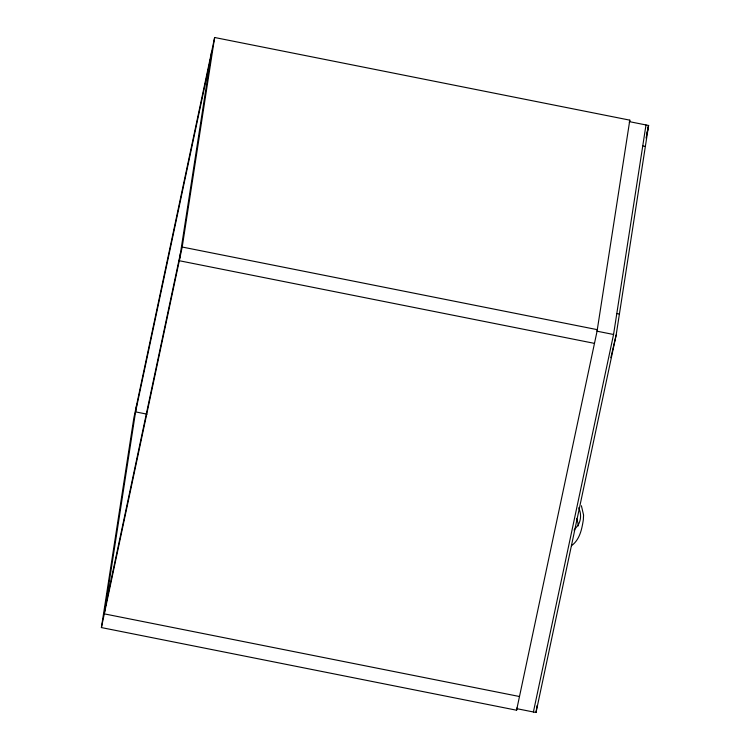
<?xml version="1.0" encoding="UTF-8"?>
<svg xmlns="http://www.w3.org/2000/svg" width="750" height="750" viewBox="0 0 750 750"><rect width="100%" height="100%" fill="white"/><g stroke="black" fill="none" stroke-linecap="round" stroke-linejoin="round"><path stroke-width="1.12" d="M214.641 37.5L182.203 247.031L597.384 329.681L516.572 710.222L101.4 627.572L133.837 418.041L214.641 37.5L629.812 120.15L597.056 331.2L613.556 334.491L533.4 711.984M136.744 404.334L104.306 613.866L519.487 696.516M211.734 51.197L179.297 260.728L594.469 343.378M516.572 710.222L516.938 707.906M516.9 708.694L536.006 712.5L537.084 705.553M613.556 334.491L645.994 124.959M536.006 712.5L616.163 335.006L648.6 125.475L629.494 121.669M646.078 138.103L648.6 125.475L646.903 133.481M210.562 58.744L135.572 411.881L147.047 414.169M105.478 606.328L180.459 253.191M101.4 627.572L182.203 247.031M629.334 122.438L629.812 120.15M610.837 357.731L616.163 335.006M574.041 530.081L577.837 525.553A76.275 36.469 12 0 0 580.012 511.547L578.766 507.75M571.444 545.756C579.75 539.709 581.85 529.312 583.331 519.825L583.575 515.034L581.391 505.753M642.75 145.912L645.356 146.428M616.8 313.538L619.406 314.053M576.506 518.409L577.744 522.197A76.275 36.469 12 0 1 578.269 525.9"/></g></svg>
